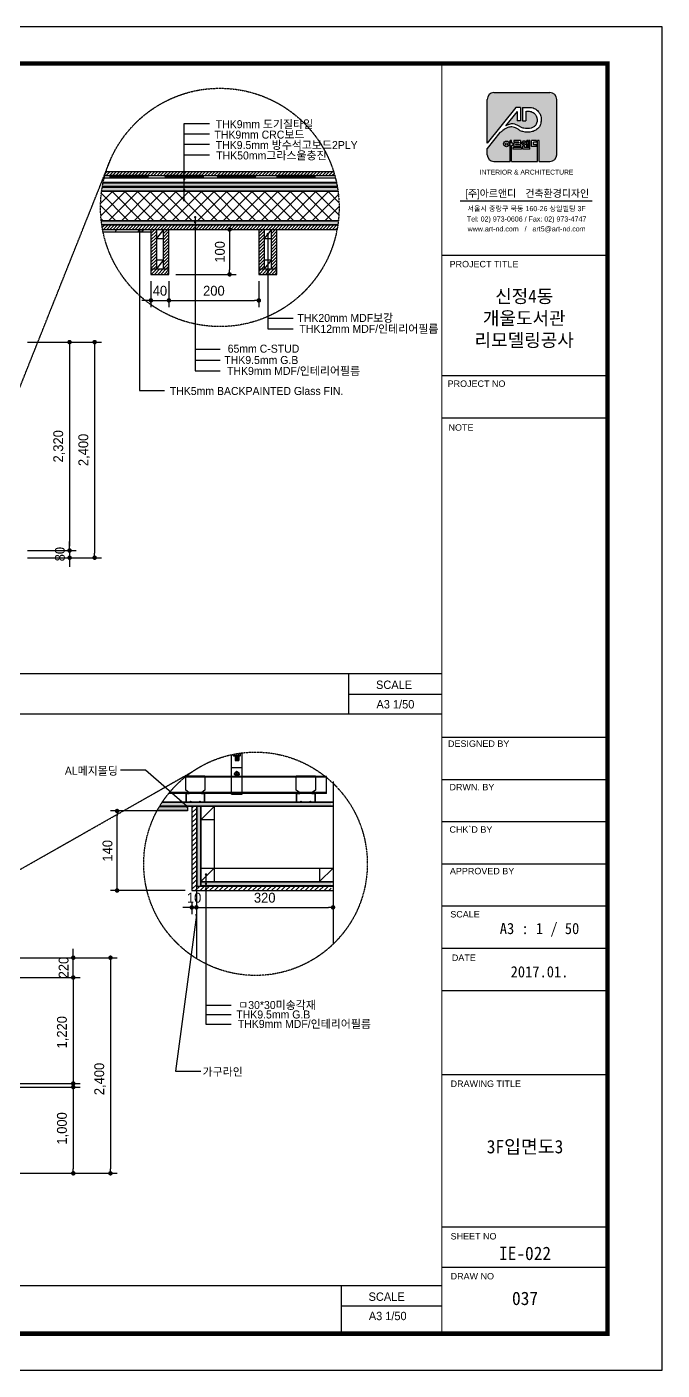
# Model space of a CAD drawing. Header units: millimetres. Extents: x 2050 to 23193, y 1089 to 24925.
# Drawn here: x 16129 to 23193, y 9973 to 24925 of the extents above; entities that cross this region are included whole.
import ezdxf
from ezdxf.enums import TextEntityAlignment as Align

# ---------------------------------------------------------------- set-up
doc = ezdxf.new("R2010")
doc.units = ezdxf.units.MM
doc.linetypes.add('CONTINOUS', pattern=[0])
doc.linetypes.add('DASH', pattern=[0.35, 0.25, -0.1])
for name, color, linetype in [('SHEET', 7, 'Continuous'), ('SMC', 8, 'Continuous'), ('TEX', 3, 'Continuous'), ('TEXT', 6, 'Continuous'), ('벽선_외벽', 2, 'Continuous')]:
    doc.layers.add(name, color=color, linetype=linetype)
doc.styles.add('ar', font='arial.ttf')
doc.styles.add('ghg2', font='')
doc.styles.add('구울림체', font='')
doc.styles.add('도면타이틀', font='')
doc.styles.add('돋우움', font='')
doc.styles.add('아트애이앤이', font='HYWULM.TTF')
doc.styles.get('ghg2').set_extended_font_data('Dotum')
doc.styles.get('구울림체').set_extended_font_data('GulimChe')
doc.styles.get('도면타이틀').set_extended_font_data('HY울릉도L')
doc.styles.get('돋우움').set_extended_font_data('Dotum')
doc.dimstyles.new('dfsfsf', dxfattribs={"dimscale": 50, "dimtxt": 2.2, "dimasz": 1, "dimexe": 1.5, "dimexo": 1.5, "dimgap": 1, "dimtad": 1, "dimdec": 0, "dimlunit": 6, "dimtxsty": '도면타이틀', "dimblk": 'DOT', "dimcen": 2.5, "dimclrd": 9, "dimclre": 9, "dimclrt": 7, "dimadec": 0, "dimazin": 0, "dimtfac": 1, "dimtdec": 0, "dimtix": 1, "dimtmove": 2, "dimatfit": 3, "dimldrblk": 'DOT', "dimfxl": 1.5, "dimarcsym": 0})
doc.dimstyles.new('dgdfgdhthth', dxfattribs={"dimscale": 50, "dimtxt": 2.2, "dimasz": 1, "dimexe": 1.5, "dimexo": 1.5, "dimgap": 1, "dimtad": 1, "dimdec": 0, "dimlunit": 6, "dimtxsty": '도면타이틀', "dimblk": 'DOT', "dimcen": 2.5, "dimclrd": 9, "dimclre": 9, "dimclrt": 7, "dimadec": 0, "dimazin": 0, "dimtfac": 1, "dimtdec": 0, "dimtix": 1, "dimtmove": 2, "dimatfit": 3, "dimldrblk": 'DOT', "dimfxl": 1.5, "dimarcsym": 0})
pattern_1 = [(37.5, (308258.162, 579717.432), (-0.9449004, 28.9023565), [0, -22.8, 0, -25.5, 0, -24.375]), (7.5, (308258.162, 579717.432), (26.5466506, 42.332191), [0, -12.3, 0, -20.55, 0, -7.875]), (327.5, (308239.712, 579717.432), (46.7121279, 0.0848858), [0, -7.5, 0, -27, 0, -35.25]), (317.5, (308239.712, 579717.432), (45.091899, 13.1651335), [0, -3.75, 0, -17.7, 0, -20.25])]

# ---------------------------------------------------------------- blocks, each defined once
blk = doc.blocks.new('_Dot')
at = {"color": 0, "linetype": 'ByBlock', "lineweight": -2}
blk.add_line((-0.5, 0), (-1, 0), dxfattribs=at)
at = {"color": 0, "linetype": 'ByBlock', "const_width": 0.5}
blk.add_lwpolyline([(-0.25, 0, 1), (0.25, 0, 1)], format="xyb", close=True, dxfattribs=at)
blk = doc.blocks.new('*D121')
at = {"layer": 'Defpoints', "color": 0, "linetype": 'Continuous', "ltscale": 2, "transparency": 16777216}
for p in [(15763, 14344), (15763, 13124), (16645, 13124)]:
    blk.add_point(p, dxfattribs=at)
at = {"layer": '벽선_외벽', "color": 115, "linetype": 'Continuous', "lineweight": -2, "ltscale": 2, "transparency": 16777216}
for p, q in [((15838, 14344), (16720, 14344)), ((16645, 14294), (16645, 13174)), ((15838, 13124), (16720, 13124))]:
    blk.add_line(p, q, dxfattribs=at)
at = {"layer": '벽선_외벽', "color": 115, "linetype": 'Continuous', "lineweight": -2, "ltscale": 2, "transparency": 16777216, "xscale": 50, "yscale": 50, "zscale": 50}
for p, rotation in [((16645, 14344), 90), ((16645, 13124), 270)]:
    blk.add_blockref('_Dot', p, dxfattribs=dict(at, rotation=rotation))
at = {"layer": '벽선_외벽', "color": 7, "linetype": 'Continuous', "ltscale": 2, "transparency": 16777216, "insert": (16529, 13734), "char_height": 110, "attachment_point": 5, "rotation": 90, "style": '아트애이앤이'}
blk.add_mtext('1,220', dxfattribs=at)
blk = doc.blocks.new('*D145')
at = {"layer": 'Defpoints', "color": 0, "linetype": 'Continuous', "ltscale": 2, "transparency": 16777216}
for p in [(16063, 21416), (16063, 19096), (16604, 19096)]:
    blk.add_point(p, dxfattribs=at)
at = {"layer": '벽선_외벽', "color": 115, "linetype": 'Continuous', "lineweight": -2, "ltscale": 2, "transparency": 16777216}
for p, q in [((16138, 21416), (16679, 21416)), ((16604, 21366), (16604, 19146)), ((16138, 19096), (16679, 19096))]:
    blk.add_line(p, q, dxfattribs=at)
at = {"layer": '벽선_외벽', "color": 115, "linetype": 'Continuous', "lineweight": -2, "ltscale": 2, "transparency": 16777216, "xscale": 50, "yscale": 50, "zscale": 50}
for p, rotation in [((16604, 21416), 90), ((16604, 19096), 270)]:
    blk.add_blockref('_Dot', p, dxfattribs=dict(at, rotation=rotation))
at = {"layer": '벽선_외벽', "color": 7, "linetype": 'Continuous', "ltscale": 2, "transparency": 16777216, "insert": (16488, 20256), "char_height": 110, "attachment_point": 5, "rotation": 90, "style": '아트애이앤이'}
blk.add_mtext('2,320', dxfattribs=at)
blk = doc.blocks.new('*D146')
at = {"layer": 'Defpoints', "color": 0, "linetype": 'Continuous', "ltscale": 2, "transparency": 16777216}
for p in [(16063, 19096), (16063, 19016), (16604, 19016)]:
    blk.add_point(p, dxfattribs=at)
at = {"layer": '벽선_외벽', "color": 115, "linetype": 'Continuous', "lineweight": -2, "ltscale": 2, "transparency": 16777216}
for p, q in [((16604, 19146), (16604, 19196)), ((16138, 19096), (16679, 19096)), ((16138, 19016), (16679, 19016)), ((16604, 19096), (16604, 19016)), ((16604, 18966), (16604, 18916))]:
    blk.add_line(p, q, dxfattribs=at)
at = {"layer": '벽선_외벽', "color": 115, "linetype": 'Continuous', "lineweight": -2, "ltscale": 2, "transparency": 16777216, "xscale": 50, "yscale": 50, "zscale": 50}
for p, rotation in [((16604, 19096), 270), ((16604, 19016), 90)]:
    blk.add_blockref('_Dot', p, dxfattribs=dict(at, rotation=rotation))
at = {"layer": '벽선_외벽', "color": 7, "linetype": 'Continuous', "ltscale": 2, "transparency": 16777216, "insert": (16497, 19056), "char_height": 110, "attachment_point": 5, "rotation": 90, "style": '아트애이앤이'}
blk.add_mtext('80', dxfattribs=at)
blk = doc.blocks.new('*D147')
at = {"layer": 'Defpoints', "color": 0, "linetype": 'Continuous', "ltscale": 2, "transparency": 16777216}
for p in [(16063, 21416), (16063, 19016), (16883, 19016)]:
    blk.add_point(p, dxfattribs=at)
at = {"layer": '벽선_외벽', "color": 115, "linetype": 'Continuous', "lineweight": -2, "ltscale": 2, "transparency": 16777216}
for p, q in [((16138, 21416), (16958, 21416)), ((16883, 21366), (16883, 19066)), ((16138, 19016), (16958, 19016))]:
    blk.add_line(p, q, dxfattribs=at)
at = {"layer": '벽선_외벽', "color": 115, "linetype": 'Continuous', "lineweight": -2, "ltscale": 2, "transparency": 16777216, "xscale": 50, "yscale": 50, "zscale": 50}
for p, rotation in [((16883, 21416), 90), ((16883, 19016), 270)]:
    blk.add_blockref('_Dot', p, dxfattribs=dict(at, rotation=rotation))
at = {"layer": '벽선_외벽', "color": 7, "linetype": 'Continuous', "ltscale": 2, "transparency": 16777216, "insert": (16767, 20216), "char_height": 110, "attachment_point": 5, "rotation": 90, "style": '아트애이앤이'}
blk.add_mtext('2,400', dxfattribs=at)
blk = doc.blocks.new('*D98')
at = {"layer": 'Defpoints', "color": 0, "linetype": 'Continuous', "ltscale": 2, "transparency": 16777216}
for p in [(15763, 14564), (16645, 14564), (15763, 14344)]:
    blk.add_point(p, dxfattribs=at)
at = {"layer": '벽선_외벽', "color": 115, "linetype": 'Continuous', "lineweight": -2, "ltscale": 2, "transparency": 16777216}
for p, q in [((16645, 14614), (16645, 14664)), ((15838, 14564), (16720, 14564)), ((16645, 14344), (16645, 14564)), ((15838, 14344), (16720, 14344)), ((16645, 14294), (16645, 14244))]:
    blk.add_line(p, q, dxfattribs=at)
at = {"layer": '벽선_외벽', "color": 115, "linetype": 'Continuous', "lineweight": -2, "ltscale": 2, "transparency": 16777216, "xscale": 50, "yscale": 50, "zscale": 50}
for p, rotation in [((16645, 14564), 270), ((16645, 14344), 90)]:
    blk.add_blockref('_Dot', p, dxfattribs=dict(at, rotation=rotation))
at = {"layer": '벽선_외벽', "color": 7, "linetype": 'Continuous', "ltscale": 2, "transparency": 16777216, "insert": (16538, 14454), "char_height": 110, "attachment_point": 5, "rotation": 90, "style": '아트애이앤이'}
blk.add_mtext('220', dxfattribs=at)
blk = doc.blocks.new('*D99')
at = {"layer": 'Defpoints', "color": 0, "linetype": 'Continuous', "ltscale": 2, "transparency": 16777216}
for p in [(15763, 14564), (15763, 12164), (17059, 12164)]:
    blk.add_point(p, dxfattribs=at)
at = {"layer": '벽선_외벽', "color": 115, "linetype": 'Continuous', "lineweight": -2, "ltscale": 2, "transparency": 16777216}
for p, q in [((15838, 14564), (17134, 14564)), ((17059, 14514), (17059, 12214)), ((15838, 12164), (17134, 12164))]:
    blk.add_line(p, q, dxfattribs=at)
at = {"layer": '벽선_외벽', "color": 115, "linetype": 'Continuous', "lineweight": -2, "ltscale": 2, "transparency": 16777216, "xscale": 50, "yscale": 50, "zscale": 50}
for p, rotation in [((17059, 14564), 90), ((17059, 12164), 270)]:
    blk.add_blockref('_Dot', p, dxfattribs=dict(at, rotation=rotation))
at = {"layer": '벽선_외벽', "color": 7, "linetype": 'Continuous', "ltscale": 2, "transparency": 16777216, "insert": (16944, 13214), "char_height": 110, "attachment_point": 5, "rotation": 90, "style": '아트애이앤이'}
blk.add_mtext('2,400', dxfattribs=at)
blk = doc.blocks.new('a-2')
at = {"layer": 'SMC', "elevation": 0}
blk.add_lwpolyline([(240237.2, 276733.1), (240244.3, 276737.7), (240244.3, 276769.8), (240201.5, 276769.8), (240201.5, 276737.7), (240208.6, 276733.1)], close=True, dxfattribs=at)
for points in [[(240237.2, 276733.1), (240237.2, 276730.7), (240244.3, 276730.7), (240244.3, 276711.7), (240235.6, 276711.7, 0.412593), (240231.2, 276711.7), (240214.8, 276711.7, 0.445291), (240210.5, 276711.7), (240201.5, 276711.7), (240201.5, 276730.7), (240208.6, 276730.7), (240208.6, 276733.1)], [(240236.5, 276733.1), (240236.5, 276729.9), (240243.5, 276729.9), (240243.5, 276712.4), (240235.9, 276712.4, 0.363775), (240230.9, 276712.4), (240215.1, 276712.4, 0.388704), (240210.1, 276712.4), (240202.3, 276712.4), (240202.3, 276729.9), (240209.4, 276729.9), (240209.4, 276733.1)]]:
    blk.add_lwpolyline(points, format="xyb", dxfattribs=at)
blk = doc.blocks.new('DOT')
at = {"color": 0, "linetype": 'ByBlock'}
blk.add_line((-0.5, 0), (-1, 0), dxfattribs=at)
at = {"color": 0, "linetype": 'ByBlock', "const_width": 0.5}
blk.add_lwpolyline([(-0.25, 0, 1), (0.25, 0, 1)], format="xyb", close=True, dxfattribs=at)
blk = doc.blocks.new('*D100')
at = {"layer": 'Defpoints', "color": 0, "linetype": 'Continuous', "ltscale": 2, "transparency": 16777216}
for p in [(17964, 15252), (18014, 15252), (18014, 15124)]:
    blk.add_point(p, dxfattribs=at)
at = {"layer": '벽선_외벽', "color": 115, "linetype": 'Continuous', "lineweight": -2, "ltscale": 2, "transparency": 16777216}
for p, q in [((17914, 15124), (17864, 15124)), ((17964, 15177), (17964, 15049)), ((17964, 15124), (18014, 15124)), ((18014, 15177), (18014, 15049)), ((18064, 15124), (18114, 15124))]:
    blk.add_line(p, q, dxfattribs=at)
at = {"layer": '벽선_외벽', "color": 115, "linetype": 'Continuous', "lineweight": -2, "ltscale": 2, "transparency": 16777216, "xscale": 50, "yscale": 50, "zscale": 50}
blk.add_blockref('_Dot', (17964, 15124), dxfattribs=at)
at = {"layer": '벽선_외벽', "color": 115, "linetype": 'Continuous', "lineweight": -2, "ltscale": 2, "transparency": 16777216, "xscale": 50, "yscale": 50, "zscale": 50, "rotation": 180}
blk.add_blockref('_Dot', (18014, 15124), dxfattribs=at)
at = {"layer": '벽선_외벽', "color": 7, "linetype": 'Continuous', "ltscale": 2, "transparency": 16777216, "insert": (17989, 15231), "char_height": 110, "attachment_point": 5, "style": '아트애이앤이'}
blk.add_mtext('10', dxfattribs=at)
blk = doc.blocks.new('*D101')
at = {"layer": 'Defpoints', "color": 0, "linetype": 'Continuous', "ltscale": 2, "transparency": 16777216}
for p in [(18014, 15252), (19534, 15252), (19534, 15124)]:
    blk.add_point(p, dxfattribs=at)
at = {"layer": '벽선_외벽', "color": 115, "linetype": 'Continuous', "lineweight": -2, "ltscale": 2, "transparency": 16777216}
for p, q in [((18014, 15177), (18014, 15049)), ((18064, 15124), (19484, 15124)), ((19534, 15177), (19534, 15049))]:
    blk.add_line(p, q, dxfattribs=at)
at = {"layer": '벽선_외벽', "color": 115, "linetype": 'Continuous', "lineweight": -2, "ltscale": 2, "transparency": 16777216, "xscale": 50, "yscale": 50, "zscale": 50, "rotation": 180}
blk.add_blockref('_Dot', (18014, 15124), dxfattribs=at)
at = {"layer": '벽선_외벽', "color": 115, "linetype": 'Continuous', "lineweight": -2, "ltscale": 2, "transparency": 16777216, "xscale": 50, "yscale": 50, "zscale": 50}
blk.add_blockref('_Dot', (19534, 15124), dxfattribs=at)
at = {"layer": '벽선_외벽', "color": 7, "linetype": 'Continuous', "ltscale": 2, "transparency": 16777216, "insert": (18774, 15231), "char_height": 110, "attachment_point": 5, "style": '아트애이앤이'}
blk.add_mtext('320', dxfattribs=at)
blk = doc.blocks.new('*D102')
at = {"layer": 'Defpoints', "color": 0, "linetype": 'Continuous', "ltscale": 2, "transparency": 16777216}
for p in [(17133, 16197), (17914, 16197), (17964, 15312)]:
    blk.add_point(p, dxfattribs=at)
at = {"layer": '벽선_외벽', "color": 115, "linetype": 'Continuous', "lineweight": -2, "ltscale": 2, "transparency": 16777216}
for p, q in [((17839, 16197), (17058, 16197)), ((17133, 15362), (17133, 16147)), ((17889, 15312), (17058, 15312))]:
    blk.add_line(p, q, dxfattribs=at)
at = {"layer": '벽선_외벽', "color": 115, "linetype": 'Continuous', "lineweight": -2, "ltscale": 2, "transparency": 16777216, "xscale": 50, "yscale": 50, "zscale": 50}
for p, rotation in [((17133, 16197), 90), ((17133, 15312), 270)]:
    blk.add_blockref('_Dot', p, dxfattribs=dict(at, rotation=rotation))
at = {"layer": '벽선_외벽', "color": 7, "linetype": 'Continuous', "ltscale": 2, "transparency": 16777216, "insert": (17026, 15754), "char_height": 110, "attachment_point": 5, "rotation": 90, "style": '아트애이앤이'}
blk.add_mtext('140', dxfattribs=at)
blk = doc.blocks.new('*D103')
at = {"layer": 'Defpoints', "color": 0, "linetype": 'Continuous', "ltscale": 2, "transparency": 16777216}
for p in [(17709, 22670), (17709, 22170), (18383, 22170)]:
    blk.add_point(p, dxfattribs=at)
at = {"layer": '벽선_외벽', "color": 115, "linetype": 'Continuous', "lineweight": -2, "ltscale": 2, "transparency": 16777216}
for p, q in [((17784, 22670), (18458, 22670)), ((18383, 22620), (18383, 22220)), ((17784, 22170), (18458, 22170))]:
    blk.add_line(p, q, dxfattribs=at)
at = {"layer": '벽선_외벽', "color": 115, "linetype": 'Continuous', "lineweight": -2, "ltscale": 2, "transparency": 16777216, "xscale": 50, "yscale": 50, "zscale": 50}
for p, rotation in [((18383, 22670), 90), ((18383, 22170), 270)]:
    blk.add_blockref('_Dot', p, dxfattribs=dict(at, rotation=rotation))
at = {"layer": '벽선_외벽', "color": 7, "linetype": 'Continuous', "ltscale": 2, "transparency": 16777216, "insert": (18276, 22420), "char_height": 110, "attachment_point": 5, "rotation": 90, "style": '아트애이앤이'}
blk.add_mtext('100', dxfattribs=at)
blk = doc.blocks.new('*D104')
at = {"layer": 'Defpoints', "color": 0, "linetype": 'Continuous', "ltscale": 2, "transparency": 16777216}
for p in [(17509, 22170), (17709, 22170), (17709, 21880)]:
    blk.add_point(p, dxfattribs=at)
at = {"layer": '벽선_외벽', "color": 115, "linetype": 'Continuous', "lineweight": -2, "ltscale": 2, "transparency": 16777216}
for p, q in [((17509, 22095), (17509, 21805)), ((17709, 22095), (17709, 21805)), ((17459, 21880), (17409, 21880)), ((17509, 21880), (17709, 21880)), ((17759, 21880), (17809, 21880))]:
    blk.add_line(p, q, dxfattribs=at)
at = {"layer": '벽선_외벽', "color": 115, "linetype": 'Continuous', "lineweight": -2, "ltscale": 2, "transparency": 16777216, "xscale": 50, "yscale": 50, "zscale": 50}
blk.add_blockref('_Dot', (17509, 21880), dxfattribs=at)
at = {"layer": '벽선_외벽', "color": 115, "linetype": 'Continuous', "lineweight": -2, "ltscale": 2, "transparency": 16777216, "xscale": 50, "yscale": 50, "zscale": 50, "rotation": 180}
blk.add_blockref('_Dot', (17709, 21880), dxfattribs=at)
at = {"layer": '벽선_외벽', "color": 7, "linetype": 'Continuous', "ltscale": 2, "transparency": 16777216, "insert": (17609, 21987), "char_height": 110, "attachment_point": 5, "style": '아트애이앤이'}
blk.add_mtext('40', dxfattribs=at)
blk = doc.blocks.new('*D105')
at = {"layer": 'Defpoints', "color": 0, "linetype": 'Continuous', "ltscale": 2, "transparency": 16777216}
for p in [(17709, 22170), (18709, 22170), (18709, 21880)]:
    blk.add_point(p, dxfattribs=at)
at = {"layer": '벽선_외벽', "color": 115, "linetype": 'Continuous', "lineweight": -2, "ltscale": 2, "transparency": 16777216}
for p, q in [((17709, 22095), (17709, 21805)), ((18709, 22095), (18709, 21805)), ((17759, 21880), (18659, 21880))]:
    blk.add_line(p, q, dxfattribs=at)
at = {"layer": '벽선_외벽', "color": 115, "linetype": 'Continuous', "lineweight": -2, "ltscale": 2, "transparency": 16777216, "xscale": 50, "yscale": 50, "zscale": 50, "rotation": 180}
blk.add_blockref('_Dot', (17709, 21880), dxfattribs=at)
at = {"layer": '벽선_외벽', "color": 115, "linetype": 'Continuous', "lineweight": -2, "ltscale": 2, "transparency": 16777216, "xscale": 50, "yscale": 50, "zscale": 50}
blk.add_blockref('_Dot', (18709, 21880), dxfattribs=at)
at = {"layer": '벽선_외벽', "color": 7, "linetype": 'Continuous', "ltscale": 2, "transparency": 16777216, "insert": (18209, 21987), "char_height": 110, "attachment_point": 5, "style": '아트애이앤이'}
blk.add_mtext('200', dxfattribs=at)
blk = doc.blocks.new('*D106')
at = {"layer": 'Defpoints', "color": 0, "linetype": 'Continuous', "ltscale": 2, "transparency": 16777216}
for p in [(15763, 13164), (15763, 12164), (16645, 12164)]:
    blk.add_point(p, dxfattribs=at)
at = {"layer": '벽선_외벽', "color": 115, "linetype": 'Continuous', "lineweight": -2, "ltscale": 2, "transparency": 16777216}
for p, q in [((15838, 13164), (16720, 13164)), ((16645, 13114), (16645, 12214)), ((15838, 12164), (16720, 12164))]:
    blk.add_line(p, q, dxfattribs=at)
at = {"layer": '벽선_외벽', "color": 115, "linetype": 'Continuous', "lineweight": -2, "ltscale": 2, "transparency": 16777216, "xscale": 50, "yscale": 50, "zscale": 50}
for p, rotation in [((16645, 13164), 90), ((16645, 12164), 270)]:
    blk.add_blockref('_Dot', p, dxfattribs=dict(at, rotation=rotation))
at = {"layer": '벽선_외벽', "color": 7, "linetype": 'Continuous', "ltscale": 2, "transparency": 16777216, "insert": (16529, 12664), "char_height": 110, "attachment_point": 5, "rotation": 90, "style": '아트애이앤이'}
blk.add_mtext('1,000', dxfattribs=at)
blk = doc.blocks.new('rogo block')
at = {"layer": 'SHEET'}
h = blk.add_hatch(dxfattribs=at)
h.set_pattern_fill('DOTS', color=160, scale=200, style=0)
h.set_pattern_definition([(0, (0, 0), (6.25, 12.5), [0, -12.5])])
edge = h.paths.add_edge_path()
edge.add_arc((-22436, 7926), 180, 0, 90)
edge.add_line((-22436, 8106), (-23930, 8106))
edge.add_arc((-23930, 7926), 180, 90, 180)
edge.add_line((-24110, 7926), (-24110, 6754))
edge.add_line((-24110, 6754), (-23346, 7708))
edge.add_line((-23346, 7708), (-23222, 7708))
edge.add_line((-23222, 7708), (-23222, 7356))
edge.add_line((-23222, 7356), (-23312, 7356))
edge.add_line((-23312, 7356), (-23312, 7606))
edge.add_line((-23312, 7606), (-23620, 7222))
edge.add_spline(control_points=[(-23620, 7222), (-23589, 7234), (-23521, 7257), (-23423, 7281), (-23340, 7251), (-23272, 7221), (-23211, 7178), (-23097, 7142), (-22985, 7138), (-22886, 7173), (-22833, 7216), (-22769, 7314), (-22773, 7463), (-22859, 7564), (-22960, 7618), (-23038, 7610), (-23078, 7606)], knot_values=[0, 0, 0, 0, 27.619786, 59.117641, 81.138363, 99.56221, 120.763378, 143.130345, 198.248875, 209.5167, 230.554857, 254.178529, 308.746466, 335.975925, 366.951351, 399.919313, 399.919313, 399.919313, 399.919313], degree=3, periodic=0)
edge.add_line((-23078, 7606), (-23078, 7356))
edge.add_line((-23078, 7356), (-23168, 7356))
edge.add_line((-23168, 7356), (-23168, 7708))
edge.add_line((-23168, 7708), (-22929, 7708))
edge.add_spline(control_points=[(-22929, 7708), (-22862, 7692), (-22804, 7660), (-22734, 7593), (-22674, 7494), (-22669, 7378), (-22677, 7262), (-22729, 7166), (-22811, 7102), (-22951, 7040), (-23111, 7043), (-23248, 7095), (-23313, 7152), (-23386, 7176), (-23467, 7197), (-23580, 7178), (-23676, 7106), (-23742, 7057), (-23768, 7037)], knot_values=[1.537855, 1.537855, 1.537855, 1.537855, 25.217277, 56.648777, 81.221637, 119.117636, 150.658707, 178.048851, 206.366032, 235.604018, 304.534227, 331.986894, 356.5094, 375.447383, 395.36875, 425.640725, 467.171565, 493.988847, 493.988847, 493.988847, 493.988847], degree=3, periodic=0)
edge.add_line((-23768, 7037), (-24110, 6610))
edge.add_line((-24110, 6610), (-24110, 6449))
edge.add_arc((-23930, 6449), 180, 180, 270)
edge.add_line((-23930, 6269), (-23501, 6269))
edge.add_line((-23501, 6269), (-23501, 6827))
edge.add_line((-23501, 6827), (-23458, 6827))
edge.add_line((-23458, 6827), (-23458, 6754))
edge.add_line((-23458, 6754), (-23422, 6754))
edge.add_line((-23422, 6754), (-23422, 6693))
edge.add_line((-23422, 6693), (-23458, 6693))
edge.add_line((-23458, 6693), (-23458, 6269))
edge.add_line((-23458, 6269), (-22764, 6269))
edge.add_line((-22764, 6269), (-22764, 6827))
edge.add_line((-22764, 6827), (-22721, 6827))
edge.add_line((-22721, 6827), (-22721, 6269))
edge.add_line((-22721, 6269), (-22436, 6269))
edge.add_arc((-22436, 6449), 180, 270, 360)
edge.add_line((-22256, 6449), (-22256, 7926))
h.paths.add_polyline_path([(-23520, 6736, -1), (-23671, 6736, -1)], flags=16)
h.paths.add_polyline_path([(-23399, 6827), (-23219, 6827), (-23219, 6722), (-23356, 6722), (-23356, 6704), (-23219, 6704), (-23219, 6661), (-23399, 6661), (-23399, 6766), (-23262, 6766), (-23262, 6784), (-23399, 6784)], flags=16)
h.paths.add_polyline_path([(-23563, 6736, -1), (-23627, 6736, -1)], flags=0)
h.paths.add_polyline_path([(-23068, 6763, -1), (-23185, 6763, -1)], flags=16)
h.paths.add_polyline_path([(-23104, 6763, -1), (-23149, 6763, -1)], flags=0)
h.paths.add_polyline_path([(-23049, 6827), (-23020, 6827), (-23020, 6777), (-23002, 6777), (-23002, 6827), (-22973, 6827), (-22973, 6665), (-23002, 6665), (-23002, 6751), (-23020, 6751), (-23020, 6665), (-23049, 6665)], flags=16)
h.paths.add_polyline_path([(-23424, 6643), (-23194, 6643), (-23194, 6600), (-23424, 6600)], flags=16)
h.paths.add_polyline_path([(-22930, 6827), (-22793, 6827), (-22793, 6784), (-22876, 6784), (-22876, 6708), (-22793, 6708), (-22793, 6665), (-22930, 6665)], flags=16)
h.paths.add_polyline_path([(-23160, 6686), (-23117, 6686), (-23117, 6643), (-22973, 6643), (-22973, 6600), (-23160, 6600)], flags=16)
at = {"layer": 'SHEET', "color": 162}
for p, q in [((-24110, 6754), (-24110, 7926)), ((-23930, 8106), (-22436, 8106)), ((-22256, 6449), (-22256, 7926)), ((-23346, 7708), (-24110, 6754)), ((-23312, 7606), (-23620, 7222)), ((-23222, 7708), (-23346, 7708)), ((-23312, 7606), (-23312, 7356)), ((-23222, 7708), (-23222, 7356)), ((-23168, 7708), (-23168, 7356)), ((-23168, 7708), (-22929, 7708)), ((-23078, 7606), (-23078, 7356)), ((-23222, 7356), (-23312, 7356)), ((-23168, 7356), (-23078, 7356)), ((-23768, 7037), (-24110, 6610)), ((-23501, 6269), (-23501, 6827)), ((-23458, 6827), (-23501, 6827)), ((-23458, 6754), (-23458, 6827)), ((-23219, 6827), (-23399, 6827)), ((-23399, 6827), (-23399, 6784)), ((-23219, 6827), (-23219, 6722)), ((-23020, 6827), (-23049, 6827)), ((-23049, 6665), (-23049, 6827)), ((-23020, 6777), (-23020, 6827)), ((-22973, 6827), (-23002, 6827)), ((-23002, 6777), (-23002, 6827)), ((-22973, 6665), (-22973, 6827)), ((-22793, 6827), (-22930, 6827)), ((-22930, 6665), (-22930, 6827)), ((-22793, 6784), (-22793, 6827)), ((-22721, 6827), (-22764, 6827)), ((-22764, 6269), (-22764, 6827)), ((-22721, 6269), (-22721, 6827)), ((-24110, 6449), (-24110, 6610)), ((-23422, 6754), (-23458, 6754)), ((-23458, 6269), (-23458, 6693)), ((-23422, 6693), (-23458, 6693)), ((-23424, 6643), (-23424, 6600)), ((-23194, 6643), (-23424, 6643)), ((-23194, 6600), (-23424, 6600)), ((-23422, 6754), (-23422, 6693)), ((-23262, 6784), (-23399, 6784)), ((-23262, 6766), (-23399, 6766)), ((-23399, 6766), (-23399, 6661)), ((-23219, 6661), (-23399, 6661)), ((-23356, 6722), (-23356, 6704)), ((-23219, 6722), (-23356, 6722)), ((-23219, 6704), (-23356, 6704)), ((-23262, 6784), (-23262, 6766)), ((-23219, 6704), (-23219, 6661)), ((-23194, 6643), (-23194, 6600)), ((-23160, 6600), (-23160, 6686)), ((-23117, 6686), (-23160, 6686)), ((-22973, 6600), (-23160, 6600)), ((-23117, 6643), (-23117, 6686)), ((-22973, 6643), (-23117, 6643)), ((-23020, 6665), (-23049, 6665)), ((-23002, 6777), (-23020, 6777)), ((-23020, 6665), (-23020, 6751)), ((-23002, 6751), (-23020, 6751)), ((-23002, 6665), (-23002, 6751)), ((-22973, 6665), (-23002, 6665)), ((-22973, 6600), (-22973, 6643)), ((-22793, 6665), (-22930, 6665)), ((-22793, 6784), (-22876, 6784)), ((-22876, 6708), (-22876, 6784)), ((-22793, 6708), (-22876, 6708)), ((-22793, 6665), (-22793, 6708)), ((-23930, 6269), (-23501, 6269)), ((-23458, 6269), (-22764, 6269)), ((-22721, 6269), (-22436, 6269))]:
    blk.add_line(p, q, dxfattribs=at)
for centre, radius in [((-23126, 6763), 58.4), ((-23595, 6736), 75.5), ((-23595, 6736), 32.3), ((-23126, 6763), 22.4)]:
    blk.add_circle(centre, radius, dxfattribs=at)
for centre, start, end in [((-23930, 7926), 90, 180), ((-22436, 7926), 0, 90), ((-23930, 6449), 180, 270), ((-22436, 6449), 270, 0)]:
    blk.add_arc(centre, 180, start, end, dxfattribs=at)
for points, knots in [([(-22929, 7708), (-22862, 7692), (-22804, 7660), (-22734, 7593), (-22674, 7494), (-22669, 7378), (-22677, 7262), (-22729, 7166), (-22811, 7102), (-22951, 7040), (-23111, 7043), (-23248, 7095), (-23313, 7152), (-23386, 7176), (-23467, 7197), (-23580, 7178), (-23676, 7106), (-23742, 7057), (-23768, 7037)], [1.537855, 1.537855, 1.537855, 1.537855, 25.217277, 56.648777, 81.221637, 119.117636, 150.658707, 178.048851, 206.366032, 235.604018, 304.534227, 331.986894, 356.5094, 375.447383, 395.36875, 425.640725, 467.171565, 493.988847, 493.988847, 493.988847, 493.988847]), ([(-23078, 7606), (-23038, 7610), (-22960, 7618), (-22859, 7564), (-22773, 7463), (-22769, 7314), (-22833, 7216), (-22886, 7173), (-22985, 7138), (-23097, 7142), (-23211, 7178), (-23272, 7221), (-23340, 7251), (-23423, 7281), (-23521, 7257), (-23589, 7234), (-23620, 7222)], [0, 0, 0, 0, 32.967961, 63.943387, 91.172847, 145.740784, 169.364456, 190.402613, 201.670437, 256.788968, 279.155935, 300.357103, 318.780949, 340.801672, 372.299527, 399.919313, 399.919313, 399.919313, 399.919313])]:
    blk.add_open_spline(points, degree=3, knots=knots, dxfattribs=at)
blk = doc.blocks.new('artn-nd titlebox')
at = {"linetype": 'CONTINOUS', "ltscale": 0.03}
blk.add_line((38399, 26440), (41380, 26440), dxfattribs=at)
blk.add_line((37980, 25214), (41724, 25214))
at = {"color": 1}
for p, q in [((37980, 22492), (41724, 22492)), ((37980, 22492), (41724, 22492)), ((37980, 21535), (41724, 21535)), ((37980, 21535), (41724, 21535)), ((41724, 14307), (37980, 14307)), ((41724, 13352), (37980, 13352)), ((41724, 12398), (37980, 12398)), ((41724, 11443), (37980, 11443)), ((41724, 10489), (37980, 10489)), ((41724, 9534), (37980, 9534)), ((41724, 8580), (37980, 8580)), ((41724, 6682), (37980, 6682)), ((41724, 3231), (37980, 3231)), ((37980, 2328), (41724, 2328))]:
    blk.add_line(p, q, dxfattribs=at)
at = {"color": 44, "ltscale": 0.08}
blk.add_lwpolyline([(0, 0), (42958, 0), (42958, 30378), (0, 30378)], close=True, dxfattribs=at)
at = {"color": 2, "const_width": 103}
blk.add_lwpolyline([(1234, 827), (41724, 827), (41724, 29550), (1234, 29550)], close=True, dxfattribs=at)
at = {"const_width": 20.6}
blk.add_lwpolyline([(37980, 29550), (37980, 827)], dxfattribs=at)
at = {"color": 5, "xscale": 0.8471575096484648, "yscale": 0.8471575096484648, "zscale": 1.058946887060581}
blk.add_blockref('rogo block', (59431, 22024), dxfattribs=at)
at = {"color": 252, "style": 'ghg2'}
blk.add_text('INTERIOR & ARCHITECTURE', height=110.81, dxfattribs=at).set_placement((39897, 27148), align=Align.TOP_CENTER)
at = {"style": '돋우움'}
blk.add_text('[주]아르앤디', height=164.1, dxfattribs=at).set_placement((39087, 26481), align=Align.BOTTOM_CENTER)
at = {"color": 160, "style": '돋우움'}
blk.add_text('건축환경디자인', height=164.1, dxfattribs=at).set_placement((40589, 26481), align=Align.BOTTOM_CENTER)
at = {"color": 8, "style": 'ar'}
for s, p in [('서울시 중랑구 묵동 160-26 상일빌딩 3F', (39897, 26176)), ('Tel: 02) 973-0606 / Fax: 02) 973-4747', (39897, 25941)), ('www.art-nd.com   /   art5@art-nd.com', (39897, 25718))]:
    blk.add_text(s, height=114.37, dxfattribs=at).set_placement(p, align=Align.BOTTOM_CENTER)
at = {"color": 1, "style": 'ar'}
for s, height, p in [('PROJECT TITLE', 145.22, (38157, 24940)), ('PROJECT NO', 145.2, (38112, 22236)), ('NOTE', 145.2, (38132, 21245)), ('DESIGNED BY', 145.22, (38121, 14095)), ('DRWN. BY', 145.2, (38154, 13113)), ('CHK`D BY', 145.2, (38154, 12154)), ('APPROVED BY', 145.22, (38164, 11214)), ('SCALE', 145.2, (38173, 10237)), ('DATE', 145.2, (38208, 9255)), ('DRAWING TITLE', 145.22, (38180, 6405)), ('SHEET NO', 145.2, (38180, 2955)), ('DRAW NO', 145.2, (38180, 2052))]:
    blk.add_text(s, height=height, dxfattribs=at).set_placement(p)
blk = doc.blocks.new('TI1')
at = {"layer": 'TEXT', "color": 9}
for p, q in [((37386, 1877), (1215, 1877)), ((35154, 814), (35154, 1877)), ((35154, 1430), (37386, 1430))]:
    blk.add_line(p, q, dxfattribs=at)
at = {"xscale": 0.9843749999999958, "yscale": 0.9843749999999958, "zscale": 0.9843749999999958}
blk.add_blockref('artn-nd titlebox', (0, 0), dxfattribs=at)

msp = doc.modelspace()

# ---------------------------------------------------------------- hatches: boundary and pattern name
at = {"ltscale": 2}
h = msp.add_hatch(dxfattribs=at)
h.set_pattern_fill('AR-SAND', color=8, scale=15, style=0)
h.set_pattern_definition([(37.5, (309082.143, 580077.2), (-0.9449004, 28.9023565), [0, -22.8, 0, -25.5, 0, -24.375]), (7.5, (309082.143, 580077.2), (26.5466506, 42.332191), [0, -12.3, 0, -20.55, 0, -7.875]), (327.5, (309063.693, 580077.2), (46.7121279, 0.0848858), [0, -7.5, 0, -27, 0, -35.25]), (317.5, (309063.693, 580077.2), (45.091899, 13.1651335), [0, -3.75, 0, -17.7, 0, -20.25])])
h.paths.add_polyline_path([(16977.2, 23190.2, 0.0076833), (16969.4, 23150.2), (19580.1, 23150.2, 0.0076833), (19572.3, 23190.2)])
h.paths.add_polyline_path([(19588.1, 23100.2, 0.0076317), (19581.9, 23140.2), (16967.6, 23140.2, 0.0076317), (16961.4, 23100.2)])
h.paths.add_polyline_path([(19587.4, 22725.2, 0.0076026), (19592.6, 22765.2), (16956.9, 22765.2, 0.0076026), (16962.1, 22725.2)])
h = msp.add_hatch(dxfattribs=at)
h.set_pattern_fill('ANSI31', color=8, scale=200, style=0)
h.set_pattern_definition([(45, (308901.143, 580077.2), (-17.6776695, 17.6776695), [])])
h.paths.add_polyline_path([(19539.3, 23315.2), (17010.1, 23315.2, 0.0088487), (16996.8, 23270.2), (19552.7, 23270.2, 0.0088487)])
h = msp.add_hatch(dxfattribs=at)
h.set_pattern_fill('ANSI37', color=8, scale=100, style=0)
h.set_pattern_definition([(45, (308901.143, 580077.199), (-8.83883476, 8.83883476), []), (135, (308901.143, 580077.199), (-8.83883476, -8.83883476), [])])
h.paths.add_polyline_path([(17464.1, 23270.2), (17064.1, 23270.2, 1), (17064.1, 23245.2), (17464.1, 23245.2, 1)])
h = msp.add_hatch(dxfattribs=at)
h.set_pattern_fill('ANSI37', color=8, scale=100, style=0)
h.set_pattern_definition([(45, (309516.143, 580077.199), (-8.83883476, 8.83883476), []), (135, (309516.143, 580077.199), (-8.83883476, -8.83883476), [])])
h.paths.add_polyline_path([(18079.1, 23270.2), (17679.1, 23270.2, 1), (17679.1, 23245.2), (18079.1, 23245.2, 1)])
h = msp.add_hatch(dxfattribs=at)
h.set_pattern_fill('ANSI37', color=8, scale=100, style=0)
h.set_pattern_definition([(45, (310097.143, 580077.199), (-8.83883476, 8.83883476), []), (135, (310097.143, 580077.199), (-8.83883476, -8.83883476), [])])
h.paths.add_polyline_path([(18660.1, 23270.2), (18260.1, 23270.2, 1), (18260.1, 23245.2), (18660.1, 23245.2, 1)])
h = msp.add_hatch(dxfattribs=at)
h.set_pattern_fill('ANSI37', color=8, scale=100, style=0)
h.set_pattern_definition([(45, (310760.143, 580077.199), (-8.83883476, 8.83883476), []), (135, (310760.143, 580077.199), (-8.83883476, -8.83883476), [])])
h.paths.add_polyline_path([(19323.1, 23270.2), (18923.1, 23270.2, 1), (18923.1, 23245.2), (19323.1, 23245.2, 1)])
h = msp.add_hatch(dxfattribs=at)
h.set_pattern_fill('ANSI37', color=8, scale=800, style=0)
h.set_pattern_definition([(45, (308901.14, 580077.2), (-70.710678, 70.710678), []), (135, (308901.14, 580077.2), (-70.710678, -70.710678), [])])
h.paths.add_polyline_path([(16960.7, 23095.2, 0.034048), (16948.4, 22915.2, 0.02739), (16956.3, 22770.2), (19593.1, 22770.2, 0.02739), (19601.1, 22915.2, 0.034048), (19588.8, 23095.2)])
h = msp.add_hatch(dxfattribs=at)
h.set_pattern_fill('ANSI31', color=8, scale=200, style=0)
h.set_pattern_definition([(45, (309082.143, 580077.2), (-17.6776695, 17.6776695), [])])
h.paths.add_polyline_path([(16962.8, 22720.2, 0.0095576), (16971.2, 22670.2), (19578.3, 22670.2, 0.0095576), (19586.7, 22720.2)])
h = msp.add_hatch(dxfattribs=at)
h.set_pattern_fill('ANSI31', color=8, scale=200, style=0)
h.set_pattern_definition([(45, (1471924.516, 2816442.797), (-17.67766953, 17.67766953), [])])
h.paths.add_polyline_path([(17569.2, 22670.2), (17509.2, 22670.2), (17509.2, 22230.2), (17569.2, 22230.2)])
h.paths.add_polyline_path([(17709.2, 22670.2), (17649.2, 22670.2), (17649.2, 22230.2), (17709.2, 22230.2)])
h.paths.add_polyline_path([(17509.2, 22230.2), (17509.2, 22170.2), (17709.2, 22170.2), (17709.2, 22230.2)])
h = msp.add_hatch(dxfattribs=at)
h.set_pattern_fill('ANSI31', color=8, scale=200, style=0)
h.set_pattern_definition([(45, (1473124.516, 2816442.797), (-17.67766953, 17.67766953), [])])
h.paths.add_polyline_path([(18769.2, 22670.2), (18709.2, 22670.2), (18709.2, 22230.2), (18769.2, 22230.2)])
h.paths.add_polyline_path([(18909.2, 22670.2), (18849.2, 22670.2), (18849.2, 22230.2), (18909.2, 22230.2)])
h.paths.add_polyline_path([(18909.2, 22230.2), (18709.2, 22230.2), (18709.2, 22170.2), (18909.2, 22170.2)])
h = msp.add_hatch(dxfattribs=at)
h.set_pattern_fill('AR-SAND', color=8, scale=15, style=0)
h.set_pattern_definition(pattern_1)
h.paths.add_polyline_path([(19513.7, 16252), (19513.7, 16297), (17636.2, 16297, 0.010714), (17607.7, 16252)])
h.paths.add_polyline_path([(17913.7, 16202), (17913.7, 16247), (17858.2, 16247), (17604.7, 16247, 0.0104159), (17579.1, 16202)])
at = {"ltscale": 2, "transparency": 33554534}
h = msp.add_hatch(dxfattribs=at)
h.set_pattern_fill('ANSI31', color=251, scale=300)
h.set_pattern_definition([(45, (1466135.934, 2835674.476), (-26.5165043, 26.5165043), [])])
h.paths.add_polyline_path([(18013.7, 16247), (17963.7, 16247), (17963.7, 15311.8), (18013.7, 15311.8), (18013.7, 15361.8)])
h.paths.add_polyline_path([(19513.7, 15311.8), (19513.7, 15361.8), (18013.7, 15361.8), (18013.7, 15311.8)])
h = msp.add_hatch(dxfattribs=at)
h.set_pattern_fill('AR-SAND', color=8, scale=15, style=0)
h.set_pattern_definition(pattern_1)
h.paths.add_polyline_path([(19513.7, 15366.8), (19513.7, 15406.8), (18063.7, 15406.8), (18063.7, 15361.8), (18088.9, 15361.8)])
h.paths.add_polyline_path([(18058.7, 16247), (18018.7, 16247), (18018.7, 15361.8), (18063.7, 15361.8)])

# ---------------------------------------------------------------- linework, layer by layer
at = {"color": 1, "linetype": 'DASH', "ltscale": 5}
for p, q in [((15729.3, 20103.7), (17067.2, 23464)), ((13803.9, 14268.7), (17965, 16632.1))]:
    msp.add_line(p, q, dxfattribs=at)
at = {"color": 252, "ltscale": 2}
for p, q in [((16977.2, 23190.2), (19572.3, 23190.2)), ((16961.4, 23100.2), (19588.1, 23100.2)), ((16967.6, 23140.2), (19581.9, 23140.2)), ((16969.4, 23150.2), (19580.1, 23150.2)), ((16956.9, 22765.2), (19592.6, 22765.2)), ((16962.1, 22725.2), (19587.4, 22725.2)), ((17913.7, 16202), (17576.4, 16202)), ((19533.7, 16252), (17604.7, 16252)), ((17913.7, 16242), (17604.7, 16242)), ((19533.7, 16292), (17636.2, 16292)), ((18213.7, 16247), (18063.7, 16097)), ((18213.7, 16247), (18213.7, 15411.8)), ((18213.7, 16097), (18063.7, 16097)), ((18063.7, 15561.8), (19533.7, 15561.8)), ((18213.7, 15561.8), (18063.7, 15411.8)), ((19383.7, 15561.8), (19383.7, 15411.8)), ((19533.7, 15561.8), (19383.7, 15411.8)), ((18063.7, 15411.8), (19533.7, 15411.8))]:
    msp.add_line(p, q, dxfattribs=at)
at = {"color": 6, "ltscale": 2}
for p, q in [((16978.3, 23195.2), (19571.2, 23195.2)), ((16990.1, 23270.2), (19552.7, 23270.2)), ((16990.1, 23245.2), (19559.4, 23245.2)), ((17008, 23315.2), (19539.3, 23315.2)), ((16960.7, 23095.2), (19588.8, 23095.2)), ((16968.5, 23145.2), (19581, 23145.2)), ((16956.3, 22770.2), (19593.1, 22770.2)), ((16962.8, 22720.2), (19586.7, 22720.2)), ((16971.2, 22670.2), (19578.3, 22670.2)), ((17509.2, 22670.2), (17509.2, 22170.2)), ((17709.2, 22170.2), (17709.2, 22670.2)), ((17709.2, 22670.2), (18709.2, 22670.2)), ((18709.2, 22670.2), (18709.2, 22170.2)), ((18909.2, 22170.2), (18909.2, 22670.2)), ((17509.2, 22170.2), (17709.2, 22170.2)), ((18709.2, 22170.2), (18909.2, 22170.2)), ((17963.7, 16247), (17604.7, 16247)), ((19533.7, 16297), (17636.2, 16297)), ((17963.7, 16247), (17963.7, 15311.8)), ((18013.7, 16247), (18013.7, 15311.8)), ((17963.7, 15311.8), (19533.7, 15311.8)), ((18013.7, 15361.8), (19533.7, 15361.8)), ((18013.7, 15361.8), (18013.7, 15311.8))]:
    msp.add_line(p, q, dxfattribs=at)
at = {"color": 8, "ltscale": 2}
for p, q in [((17464.1, 23270.2), (17064.1, 23270.2)), ((17064.1, 23245.2), (17464.1, 23245.2)), ((18079.1, 23270.2), (17679.1, 23270.2)), ((17679.1, 23245.2), (18079.1, 23245.2)), ((18660.1, 23270.2), (18260.1, 23270.2)), ((18260.1, 23245.2), (18660.1, 23245.2)), ((19323.1, 23270.2), (18923.1, 23270.2)), ((18923.1, 23245.2), (19323.1, 23245.2)), ((17126.7, 22670.2), (17109.6, 22645.2)), ((17379, 22670.2), (17362, 22645.2)), ((17420.4, 22670.2), (17403.4, 22645.2)), ((17427.9, 22670.2), (17410.8, 22645.2)), ((17569.2, 22670.2), (17569.2, 22230.2)), ((17649.2, 22670.2), (17569.2, 22570.2)), ((17649.2, 22230.2), (17649.2, 22670.2)), ((18769.2, 22670.2), (18769.2, 22230.2)), ((18849.2, 22670.2), (18769.2, 22570.2)), ((18849.2, 22230.2), (18849.2, 22670.2)), ((17569.2, 22570.2), (17649.2, 22570.2)), ((18769.2, 22570.2), (18849.2, 22570.2)), ((17569.2, 22330.2), (17649.2, 22330.2)), ((17649.2, 22330.2), (17569.2, 22230.2)), ((18769.2, 22330.2), (18849.2, 22330.2)), ((18849.2, 22330.2), (18769.2, 22230.2)), ((17509.2, 22230.2), (17709.2, 22230.2)), ((18709.2, 22230.2), (18909.2, 22230.2)), ((18018.7, 16247), (18018.7, 15361.8)), ((18058.7, 16247), (18058.7, 15361.8)), ((18063.7, 16247), (18063.7, 15361.8)), ((18063.7, 15406.8), (19533.7, 15406.8)), ((18063.7, 15366.8), (19533.7, 15366.8))]:
    msp.add_line(p, q, dxfattribs=at)
at = {"ltscale": 2}
for p, q in [((16976.2, 22645.2), (17509.2, 22645.2)), ((19459.8, 16392), (19459.8, 16582))]:
    msp.add_line(p, q, dxfattribs=at)
at = {"color": 9}
for p, q in [((20738.9, 17722.6), (2657.1, 17722.6)), ((19709.7, 17273.1), (19709.7, 17722.6)), ((19709.7, 17497.8), (20738.9, 17497.8))]:
    msp.add_line(p, q, dxfattribs=at)
msp.add_line((20738.9, 17273.1), (2657.1, 17273.1))
at = {"color": 2, "ltscale": 2}
for p, q in [((19533.7, 16524.1), (19533.7, 14714)), ((19533.7, 16297), (17913.7, 16297)), ((19533.7, 16247), (17913.7, 16247))]:
    msp.add_line(p, q, dxfattribs=at)
at = {"color": 3, "linetype": 'DASH'}
msp.add_line((18013.7, 15311.8), (18013.7, 14555.2), dxfattribs=at)
at = {"color": 6, "ltscale": 2}
msp.add_lwpolyline([(17963.7, 16247), (17913.7, 16247), (17913.7, 16197), (17576.4, 16197)], dxfattribs=at)
at = {"ltscale": 2, "const_width": 1.2}
msp.add_lwpolyline([(17858.2, 16247), (17913.7, 16247), (17913.7, 16197), (17913.7, 16247), (17963.7, 16247)], dxfattribs=at)
at = {"color": 1, "linetype": 'DASH', "ltscale": 5}
for centre, radius in [((18274.7, 22915.2), 1326.4), ((18671.9, 15609.6), 1243)]:
    msp.add_circle(centre, radius, dxfattribs=at)
at = {"color": 8, "ltscale": 2}
for centre, start, end in [((17064.1, 23257.7), 90, 270), ((17464.1, 23257.7), 270, 90), ((17464.1, 23257.7), 270, 90), ((17679.1, 23257.7), 90, 270), ((18079.1, 23257.7), 270, 90), ((18079.1, 23257.7), 270, 90), ((18260.1, 23257.7), 90, 270), ((18660.1, 23257.7), 270, 90), ((18660.1, 23257.7), 270, 90), ((18923.1, 23257.7), 90, 270), ((19323.1, 23257.7), 270, 90), ((19323.1, 23257.7), 270, 90)]:
    msp.add_arc(centre, 12.5, start, end, dxfattribs=at)
at = {"layer": 'SMC'}
for p, q in [((18404.6, 16383.9), (18404.6, 16823.6)), ((18423.4, 16816.2), (18423.4, 16827.6)), ((18505.7, 16816.2), (18423.4, 16816.2)), ((18495.4, 16811.4), (18433.7, 16811.4)), ((18495.4, 16811.4), (18433.7, 16811.4)), ((18444, 16816.2), (18444, 16831.6)), ((18444.6, 16811.4), (18444.6, 16757.8)), ((18444.6, 16805.3), (18484.6, 16810)), ((18444.6, 16795.8), (18484.6, 16800.5)), ((18444.6, 16786.3), (18484.6, 16791)), ((18444.6, 16776.8), (18484.6, 16781.5)), ((18444.6, 16767.3), (18484.6, 16772)), ((18444.6, 16757.8), (18484.6, 16762.5)), ((18444.6, 16757.8), (18484.6, 16757.8)), ((18484.6, 16811.4), (18484.6, 16757.8)), ((18485.1, 16816.2), (18485.1, 16838.5)), ((18505.7, 16816.2), (18505.7, 16841.5)), ((18524.6, 16383.9), (18524.6, 16843.9)), ((18524.6, 16679), (18404.6, 16679)), ((18464.6, 16607.7), (18432.3, 16607.7)), ((18464.6, 16635.1), (18440.8, 16621.4)), ((18440.8, 16621.4), (18440.8, 16594)), ((18464.6, 16607.7), (18464.6, 16640)), ((18488.3, 16621.4), (18464.6, 16635.1)), ((18464.6, 16607.7), (18464.6, 16575.4)), ((18464.6, 16607.7), (18496.8, 16607.7)), ((18488.3, 16594), (18488.3, 16621.4)), ((18811.1, 16572.5, 0), (17885.8, 16572.5, 0)), ((18811.1, 16572.5), (17885.8, 16572.5)), ((18440.8, 16594), (18464.6, 16580.3)), ((18464.6, 16580.3), (18488.3, 16594)), ((19459.8, 16572.5), (18636.2, 16572.5)), ((19459.8, 16401.5, 0), (17713.7, 16401.5, 0)), ((19459.8, 16401.5), (17713.7, 16401.5)), ((18404.6, 16383.9), (18524.6, 16383.9)), ((19459.8, 16401.5), (18636.2, 16401.5))]:
    msp.add_line(p, q, dxfattribs=at)
at = {"layer": 'SMC', "color": 4}
for p, q in [((18811.1, 16582, 0), (17897.5, 16582, 0)), ((18811.1, 16582), (17897.5, 16582)), ((19459.8, 16582), (18636.2, 16582)), ((19459.8, 16392, 0), (17706, 16392, 0)), ((19459.8, 16392), (17706, 16392))]:
    msp.add_line(p, q, dxfattribs=at)
at = {"layer": 'SMC'}
for radius in [23.8, 12.1]:
    msp.add_circle((18464.6, 16607.7), radius, dxfattribs=at)
for centre, radius, start, end in [((18433.7, 16824.9), 13.5, 220.41744, 319.58256), ((18464.6, 16858.3), 46.9, 243.99218, 296.00782), ((18495.4, 16824.9), 13.5, 220.41744, 319.58256)]:
    msp.add_arc(centre, radius, start, end, dxfattribs=at)

# ---------------------------------------------------------------- block references
for name, p, xscale, yscale, zscale in [('TI1', (2049.6, 9973.3), 0.5000000000000021, 0.5000000000000021, 0.5000000000000021), ('a-2', (1219116.9, -1367261.4, 0), -5, 5, 5), ('a-2', (1220345.5, -1367261.4, 0), -5, 5, 5)]:
    msp.add_blockref(name, p, dxfattribs=dict(xscale=xscale, yscale=yscale, zscale=zscale))

# ---------------------------------------------------------------- texts
at = {"color": 7, "linetype": 'Continuous', "style": '아트애이앤이'}
for s, p in [('THK9mm CRC보드', (18715.7, 23725.5)), ('THK9mm 도기질타일', (18771.7, 23841.5)), ('THK9.5mm 방수석고보드2PLY', (19018.7, 23609.5)), ('THK50mm그라스울충진', (18848.7, 23493.5)), ('THK20mm MDF보강', (19670.3, 21684.8)), ('THK12mm MDF/인테리어필름', (19933.2, 21563.6)), ('65mm C-STUD', (18760.7, 21343)), ('THK9.5mm G.B', (18736.3, 21216.8)), ('THK9mm MDF/인테리어필름', (19095.2, 21095.6)), ('THK5mm BACKPAINTED Glass FIN.', (18684.1, 20872.1)), ('AL메지몰딩', (16846.5, 16644.1)), ('ㅁ30*30미송각재', (18910.9, 14037.2)), ('THK9.5mm G.B', (18869.6, 13932)), ('THK9mm MDF/인테리어필름', (19215.5, 13826.8)), ('가구라인', (18306.7, 13294.2))]:
    msp.add_text(s, height=89.1, dxfattribs=at).set_placement(p, align=Align.MIDDLE_CENTER)
at = {"color": 2, "style": '아트애이앤이'}
for s, p in [('SCALE', (20212.4, 17527.2)), ('A3 1/50', (20227.3, 17310.2))]:
    msp.add_text(s, height=93.51, dxfattribs=at).set_placement(p, align=Align.BOTTOM_CENTER)
at = {"layer": 'TEX', "color": 0, "lineweight": 15, "ltscale": 30, "attachment_point": 5, "style": '구울림체'}
for s, insert, char_height in [('신정4동\\P개울도서관\\P리모델링공사', (21659.8, 21674.3), 146.59), ('A3 : 1 / 50', (21830, 14873.9), 124.374), ('2017.01.', (21830, 14406.4), 124.37), ('3F입면도3', (21668.8, 12454.1), 149.25), ('IE-022', (21668.8, 11272.1), 149.25), ('037', (21668.8, 10771), 149.25)]:
    msp.add_mtext(s, dxfattribs=dict(at, insert=insert, char_height=char_height))
at = {"layer": 'TEXT', "color": 2, "style": '아트애이앤이'}
for s, height, p in [('SCALE', 93.51, (20129.5, 10716.5)), ('A3 1/50', 93.05, (20141.9, 10501.7))]:
    msp.add_text(s, height=height, dxfattribs=at).set_placement(p, align=Align.BOTTOM_CENTER)

# ---------------------------------------------------------------- dimensions: what is measured, and where the dimension line sits
at = {"layer": '벽선_외벽', "color": 1, "linetype": 'Continuous', "ltscale": 2}
for base, p1, p2, text, picture, middle in [((18383.1, 22170.2), (17709.2, 22670.2), (17709.2, 22170.2), '100', '*D103', (18275.9, 22420.2)), ((17133.1, 16197), (17963.7, 15311.8), (17913.7, 16197), '140', '*D102', (17025.9, 15754.4))]:
    dim = msp.add_linear_dim(base=base, p1=p1, p2=p2, angle=90, text=text, dimstyle='dgdfgdhthth', override={"dimtxsty": '아트애이앤이', "dimclrd": 115, "dimclre": 115}, dxfattribs=at)
    dim.commit()
    dim.dimension.update_dxf_attribs({"geometry": picture, "text_midpoint": middle})
for base, p1, p2, text, picture, middle in [((17709.2, 21880), (17509.2, 22170.2), (17709.2, 22170.2), '40', '*D104', (17609.2, 21987.2)), ((18709.2, 21880), (17709.2, 22170.2), (18709.2, 22170.2), '200', '*D105', (18209.2, 21987.2)), ((18013.7, 15123.5), (17963.7, 15252), (18013.7, 15252), '10', '*D100', (17988.7, 15230.7)), ((19533.7, 15123.5), (18013.7, 15252), (19533.7, 15252), '320', '*D101', (18773.7, 15230.7))]:
    dim = msp.add_linear_dim(base=base, p1=p1, p2=p2, text=text, dimstyle='dgdfgdhthth', override={"dimtxsty": '아트애이앤이', "dimclrd": 115, "dimclre": 115}, dxfattribs=at)
    dim.commit()
    dim.dimension.update_dxf_attribs({"geometry": picture, "text_midpoint": middle})
for base, p1, p2, picture, middle in [((16603.8, 19095.8), (16063.5, 21415.8), (16063.5, 19095.8), '*D145', (16488.2, 20255.8)), ((16883.1, 19015.8), (16063.5, 21415.8), (16063.5, 19015.8), '*D147', (16767.5, 20215.8)), ((16603.8, 19015.8), (16063.5, 19095.8), (16063.5, 19015.8), '*D146', (16496.6, 19055.8)), ((16645, 14564.4), (15763.2, 14344.4), (15763.2, 14564.4), '*D98', (16537.8, 14454.4)), ((16645, 12164.4), (15763.2, 13164.4), (15763.2, 12164.4), '*D106', (16529.4, 12664.4))]:
    dim = msp.add_linear_dim(base=base, p1=p1, p2=p2, angle=90, dimstyle='dgdfgdhthth', override={"dimtxsty": '아트애이앤이', "dimclrd": 115, "dimclre": 115}, dxfattribs=at)
    dim.commit()
    dim.dimension.update_dxf_attribs({"geometry": picture, "text_midpoint": middle})
dim = msp.add_linear_dim(base=(17059.3, 12164.4), p1=(15763.2, 14564.4), p2=(15763.2, 12164.4), angle=90, dimstyle='dgdfgdhthth', override={"dimtxsty": '아트애이앤이', "dimclrd": 115, "dimclre": 115}, dxfattribs=at)
dim.commit()
dim.dimension.update_dxf_attribs({"geometry": '*D99', "text_midpoint": (16943.6, 13214.4), "dimtype": 160})
dim = msp.add_aligned_dim(p1=(15763.2, 14344.4), p2=(15763.2, 13124.4), distance=881.8, dimstyle='dgdfgdhthth', override={"dimtxsty": '아트애이앤이', "dimclrd": 115, "dimclre": 115}, dxfattribs=at)
dim.commit()
dim.dimension.update_dxf_attribs({"geometry": '*D121', "text_midpoint": (16529.4, 13734.4)})

# ---------------------------------------------------------------- leaders
at = {"color": 3, "linetype": 'Continuous', "ltscale": 2}
for points in [[(17879.2, 23296), (17879.2, 23849.5), (18159, 23849.5)], [(17879.2, 23226), (17879.2, 23733.5), (18159, 23733.5)], [(17879.2, 23110), (17879.2, 23617.5), (18159, 23617.5)], [(17879.2, 22994), (17879.2, 23501.5), (18159, 23501.5)], [(18000.2, 22807.3), (18000.2, 21337), (18280, 21337)], [(18000.2, 22750), (18000.2, 21215.8), (18280, 21215.8)], [(17380.5, 22653), (17380.5, 20876.5), (17660.3, 20876.5)], [(18000.2, 22690), (18000.2, 21094.6), (18280, 21094.6)], [(18809.2, 22620.2), (18809.2, 21683.8), (19089, 21683.8)], [(18809.2, 22197), (18809.2, 21562.6), (19089, 21562.6)], [(17913.7, 16242), (17450.2, 16652.7), (17170.5, 16652.7)], [(18120.5, 15491.4), (18120.5, 14036.2), (18400.2, 14036.2)], [(18120.5, 15386.2), (18120.5, 13931), (18400.2, 13931)], [(18120.5, 15325.5), (18120.5, 13825.8), (18400.2, 13825.8)], [(18013.7, 15040.9), (17783.8, 13302.8), (18063.6, 13302.8)]]:
    msp.add_leader(points, dimstyle='dfsfsf', override={"dimasz": 0.5, "dimtad": 0, "dimtxsty": '아트애이앤이', "dimldrblk": 'DOT'}, dxfattribs=at)

doc.saveas('drawing.dxf')
